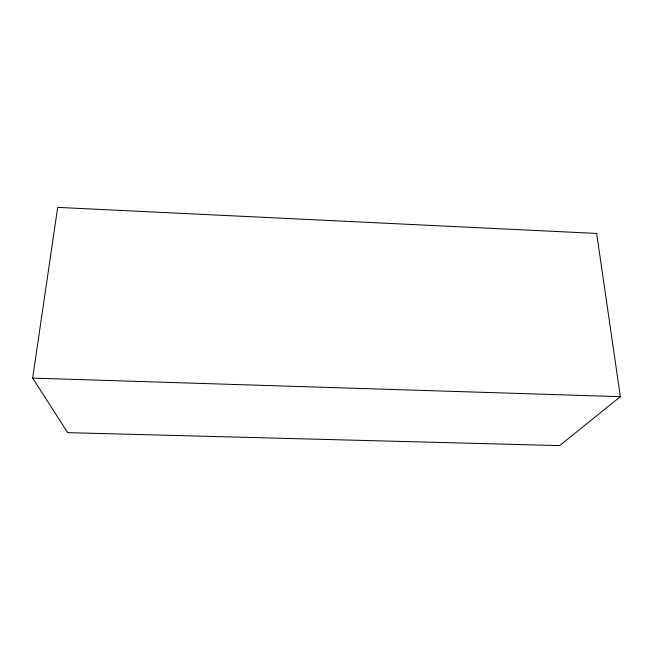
<?xml version="1.0" encoding="UTF-8"?>
<svg xmlns="http://www.w3.org/2000/svg" width="653" height="653" viewBox="0 0 653 653"><rect width="100%" height="100%" fill="white"/><g stroke="black" fill="none" stroke-linecap="round" stroke-linejoin="round"><path stroke-width="0.98" d="M32.65 378.103L57.684 207.385L596.671 233.439L620.35 396.673L559.637 445.615L67.659 432.645L32.65 378.103L620.35 396.673"/></g></svg>
